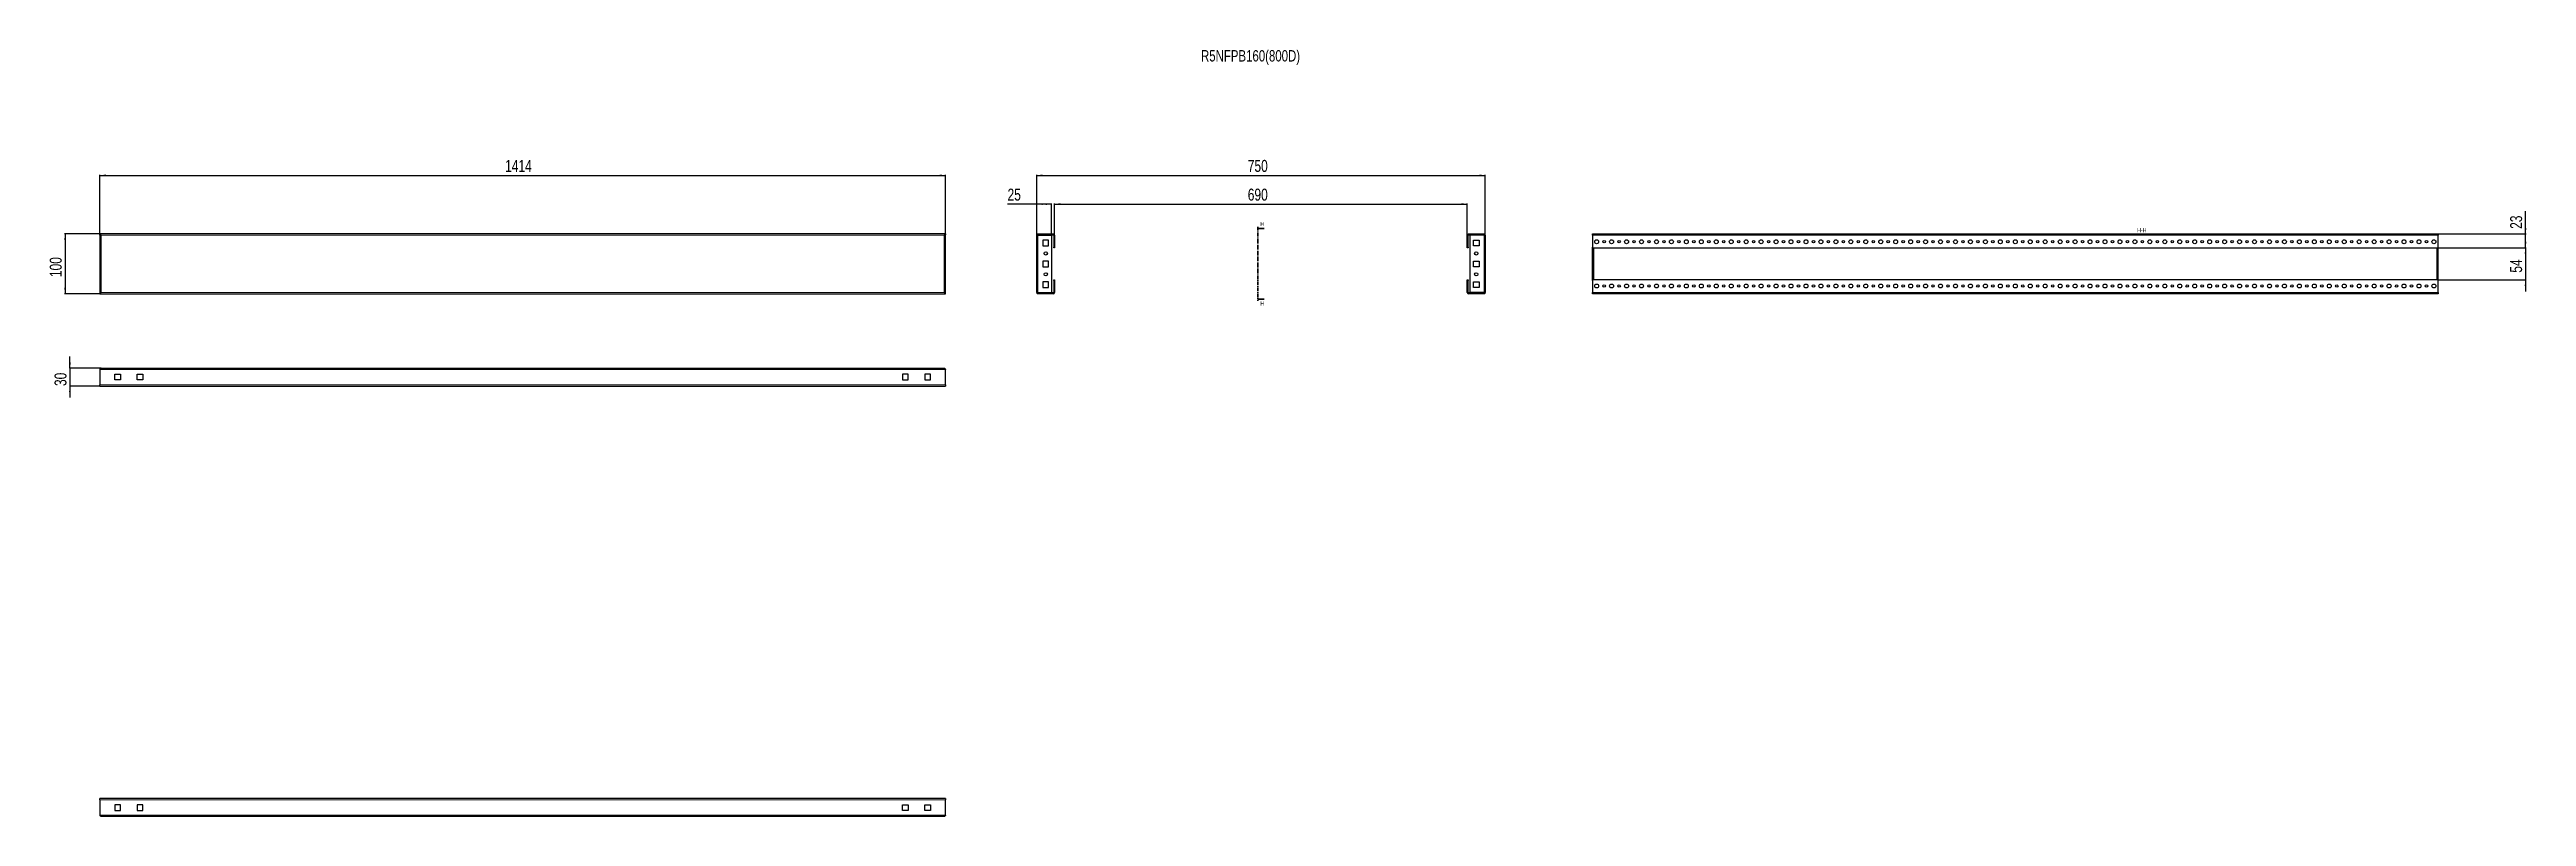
# Model space of a CAD drawing. Header units: millimetres. Extents: x -614 to 3528, y -642 to 641.
import ezdxf

# ---------------------------------------------------------------- set-up
doc = ezdxf.new("R2010")
doc.units = ezdxf.units.MM
doc.linetypes.add('CENTER', pattern=[10.16, 6.35, -1.27, 1.27, -1.27])
doc.layers.add('FORMAT', color=7, linetype='Continuous')
doc.styles.add('SLDTEXTSTYLE0', font='TXT', dxfattribs={"width": 0.75})
doc.dimstyles.new('SLDDIMSTYLE0', dxfattribs={"dimtxt": 20, "dimasz": 10, "dimexe": 0, "dimexo": 0.0625, "dimgap": 5, "dimtad": 2, "dimdec": 1, "dimrnd": 1e-09, "dimzin": 12, "dimdsep": 46, "dimtxsty": 'SLDTEXTSTYLE0', "dimsah": 1, "dimcen": 0.09, "dimadec": 0, "dimazin": 3, "dimtfac": 1, "dimtofl": 0, "dimtmove": 0, "dimatfit": 3, "dimfxl": 0, "dimfrac": 2, "dimtolj": 1, "dimtzin": 12, "dimarcsym": 0})
doc.dimstyles.new('SLDDIMSTYLE1', dxfattribs={"dimtxt": 20, "dimasz": 10, "dimexe": 0, "dimexo": 0.0625, "dimgap": 5, "dimtad": 2, "dimdec": 1, "dimrnd": 1e-09, "dimzin": 12, "dimdsep": 46, "dimtxsty": 'SLDTEXTSTYLE0', "dimsah": 1, "dimcen": 0.09, "dimadec": 0, "dimazin": 3, "dimtfac": 1, "dimtmove": 0, "dimatfit": 0, "dimfxl": 0, "dimfrac": 2, "dimtolj": 1, "dimtzin": 12, "dimarcsym": 0})

# ---------------------------------------------------------------- blocks, each defined once
blk = doc.blocks.new('_D')
at = {"layer": 'FORMAT'}
for p, q in [((-529.8, 330.6), (-529.8, 431.6)), ((-529.8, 430.6), (884.2, 430.6)), ((884.2, 330.6), (884.2, 431.6))]:
    blk.add_line(p, q, dxfattribs=at)
for points in [[(-529.8, 430.6), (-519.8, 429), (-519.8, 432.1)], [(884.2, 430.6), (874.2, 432.1), (874.2, 429)]]:
    blk.add_solid(points, dxfattribs=at)
at = {"layer": 'FORMAT', "insert": (147.7, 456.4), "char_height": 20, "attachment_point": 1, "style": 'SLDTEXTSTYLE0'}
blk.add_mtext('1414', dxfattribs=at)
blk = doc.blocks.new('_D_1')
at = {"layer": 'FORMAT'}
for p, q in [((-529.8, 332.6), (-588.9, 332.6)), ((-587.9, 332.6), (-587.9, 232.6)), ((-529.8, 232.6), (-588.9, 232.6))]:
    blk.add_line(p, q, dxfattribs=at)
for points in [[(-587.9, 332.6), (-589.5, 322.6), (-586.4, 322.6)], [(-587.9, 232.6), (-586.4, 242.6), (-589.5, 242.6)]]:
    blk.add_solid(points, dxfattribs=at)
at = {"layer": 'FORMAT', "insert": (-613.7, 260.4), "char_height": 20, "attachment_point": 1, "rotation": 90, "style": 'SLDTEXTSTYLE0'}
blk.add_mtext('100', dxfattribs=at)
blk = doc.blocks.new('_D_2')
at = {"layer": 'FORMAT'}
for p, q in [((1036.6, 330.5), (1036.6, 431.6)), ((1036.6, 430.6), (1786.6, 430.6)), ((1786.6, 330.5), (1786.6, 431.6))]:
    blk.add_line(p, q, dxfattribs=at)
for points in [[(1036.6, 430.6), (1046.6, 429), (1046.6, 432.1)], [(1786.6, 430.6), (1776.6, 432.1), (1776.6, 429)]]:
    blk.add_solid(points, dxfattribs=at)
at = {"layer": 'FORMAT', "insert": (1389.5, 456.4), "char_height": 20, "attachment_point": 1, "style": 'SLDTEXTSTYLE0'}
blk.add_mtext('750', dxfattribs=at)
blk = doc.blocks.new('_D_3')
at = {"layer": 'FORMAT'}
for p, q in [((1066.6, 330.5), (1066.6, 383.6)), ((1066.6, 382.6), (1756.6, 382.6)), ((1756.6, 330.5), (1756.6, 383.6))]:
    blk.add_line(p, q, dxfattribs=at)
for points in [[(1066.6, 382.6), (1076.6, 381), (1076.6, 384.1)], [(1756.6, 382.6), (1746.6, 384.1), (1746.6, 381)]]:
    blk.add_solid(points, dxfattribs=at)
at = {"layer": 'FORMAT', "insert": (1389.5, 408.4), "char_height": 20, "attachment_point": 1, "style": 'SLDTEXTSTYLE0'}
blk.add_mtext('690', dxfattribs=at)
blk = doc.blocks.new('_D_4')
at = {"layer": 'FORMAT'}
for p, q in [((1036.6, 382.6), (987.8, 382.6)), ((1036.6, 330.5), (1036.6, 383.6)), ((1061.6, 382.6), (1036.6, 382.6)), ((1061.6, 330.6), (1061.6, 383.6))]:
    blk.add_line(p, q, dxfattribs=at)
for points in [[(1036.6, 382.6), (1046.6, 381), (1046.6, 384.1)], [(1061.6, 382.6), (1051.6, 384.1), (1051.6, 381)]]:
    blk.add_solid(points, dxfattribs=at)
at = {"layer": 'FORMAT', "insert": (987.8, 408.4), "char_height": 20, "attachment_point": 1, "style": 'SLDTEXTSTYLE0'}
blk.add_mtext('25', dxfattribs=at)
blk = doc.blocks.new('_D_5')
at = {"layer": 'FORMAT'}
for p, q in [((-579.9, 108), (-579.9, 127.3)), ((-527.7, 108), (-580.9, 108)), ((-579.9, 108), (-579.9, 78)), ((-529.8, 78), (-580.9, 78)), ((-579.9, 78), (-579.9, 58.8))]:
    blk.add_line(p, q, dxfattribs=at)
for points in [[(-579.9, 108), (-578.4, 118), (-581.5, 118)], [(-579.9, 78), (-581.5, 68), (-578.4, 68)]]:
    blk.add_solid(points, dxfattribs=at)
at = {"layer": 'FORMAT', "insert": (-605.7, 78.2), "char_height": 20, "attachment_point": 1, "rotation": 90, "style": 'SLDTEXTSTYLE0'}
blk.add_mtext('30', dxfattribs=at)
blk = doc.blocks.new('_D_6')
at = {"layer": 'FORMAT'}
for p, q in [((3378.9, 309.6), (3527, 309.6)), ((3526, 309.6), (3526, 328.8)), ((3526, 309.6), (3526, 255.6)), ((3378.9, 255.6), (3527, 255.6)), ((3526, 255.6), (3526, 236.3))]:
    blk.add_line(p, q, dxfattribs=at)
for points in [[(3526, 309.6), (3527.6, 319.6), (3524.5, 319.6)], [(3526, 255.6), (3524.5, 245.6), (3527.6, 245.6)]]:
    blk.add_solid(points, dxfattribs=at)
at = {"layer": 'FORMAT', "insert": (3500.3, 267.8), "char_height": 20, "attachment_point": 1, "rotation": 90, "style": 'SLDTEXTSTYLE0'}
blk.add_mtext('54', dxfattribs=at)
blk = doc.blocks.new('_D_7')
at = {"layer": 'FORMAT'}
for p, q in [((3379.9, 332.6), (3527, 332.6)), ((3526, 332.6), (3526, 370.7)), ((3526, 309.6), (3526, 332.6)), ((3378.9, 309.6), (3527, 309.6)), ((3526, 309.6), (3526, 290.3))]:
    blk.add_line(p, q, dxfattribs=at)
for points in [[(3526, 332.6), (3527.6, 342.6), (3524.5, 342.6)], [(3526, 309.6), (3524.5, 299.6), (3527.6, 299.6)]]:
    blk.add_solid(points, dxfattribs=at)
at = {"layer": 'FORMAT', "insert": (3500.3, 341.1), "char_height": 20, "attachment_point": 1, "rotation": 90, "style": 'SLDTEXTSTYLE0'}
blk.add_mtext('23', dxfattribs=at)

msp = doc.modelspace()

# ---------------------------------------------------------------- linework, layer by layer
at = {"color": 7, "linetype": 'Continuous', "lineweight": 25}
for p, q in [((-529.78, 331.07), (-529.78, 332.57)), ((884.22, 332.57), (-529.78, 332.57)), ((884.22, 332.57), (884.22, 331.07)), ((1038.72, 332.57), (1038.72, 331.07)), ((1038.72, 332.57), (1064.52, 332.57)), ((1758.72, 332.57), (1784.52, 332.57)), ((1784.52, 331.07), (1784.52, 332.57)), ((1965.87, 332.57), (3379.87, 332.57)), ((1965.87, 330.47), (1965.87, 332.57)), ((3379.87, 332.57), (3379.87, 330.47)), ((-529.78, 331.07), (-529.78, 330.57)), ((-529.78, 330.57), (-529.78, 234.57)), ((-529.78, 330.57), (-528.28, 330.57)), ((884.22, 330.57), (882.72, 330.57)), ((884.22, 330.57), (884.22, 331.07)), ((884.22, 234.57), (884.22, 330.57)), ((1036.62, 234.67), (1036.62, 330.47)), ((1038.72, 331.07), (1064.52, 331.07)), ((1038.72, 330.57), (1061.62, 330.57)), ((1046.87, 322.32), (1046.87, 312.82)), ((1056.37, 322.32), (1046.87, 322.32)), ((1046.87, 312.82), (1056.37, 312.82)), ((1056.37, 312.82), (1056.37, 322.32)), ((1061.62, 234.57), (1061.62, 330.57)), ((1065.12, 330.47), (1065.12, 310.57)), ((1065.12, 310.57), (1066.62, 310.57)), ((1065.12, 309.57), (1065.12, 310.57)), ((1066.62, 309.57), (1065.12, 309.57)), ((1066.62, 330.47), (1066.62, 310.57)), ((1066.62, 310.57), (1066.62, 309.57)), ((1756.62, 310.57), (1756.62, 330.47)), ((1756.62, 310.57), (1758.12, 310.57)), ((1756.62, 309.57), (1756.62, 310.57)), ((1758.12, 309.57), (1756.62, 309.57)), ((1758.12, 310.57), (1758.12, 330.47)), ((1758.12, 310.57), (1758.12, 309.57)), ((1758.72, 331.07), (1784.52, 331.07)), ((1761.62, 234.57), (1761.62, 330.57)), ((1784.52, 330.57), (1761.62, 330.57)), ((1766.87, 322.32), (1776.37, 322.32)), ((1766.87, 312.82), (1766.87, 322.32)), ((1776.37, 312.82), (1766.87, 312.82)), ((1776.37, 322.32), (1776.37, 312.82)), ((1786.62, 330.47), (1786.62, 234.67)), ((1965.87, 330.47), (1965.87, 310.57)), ((1965.87, 310.57), (1966.87, 309.57)), ((1965.87, 254.57), (1965.87, 310.57)), ((1966.87, 309.57), (3378.87, 309.57)), ((1967.37, 255.57), (1967.37, 309.57)), ((3378.37, 255.57), (3378.37, 309.57)), ((3378.87, 309.57), (3379.87, 310.57)), ((3379.87, 310.57), (3379.87, 330.47)), ((3379.87, 254.57), (3379.87, 310.57)), ((1046.87, 287.32), (1046.87, 277.82)), ((1056.37, 287.32), (1046.87, 287.32)), ((1046.87, 277.82), (1056.37, 277.82)), ((1056.37, 252.32), (1046.87, 252.32)), ((1046.87, 252.32), (1046.87, 242.82)), ((1056.37, 277.82), (1056.37, 287.32)), ((1056.37, 242.82), (1056.37, 252.32)), ((1065.12, 254.57), (1065.12, 255.57)), ((1065.12, 255.57), (1066.62, 255.57)), ((1065.12, 254.57), (1065.12, 234.67)), ((1066.62, 254.57), (1065.12, 254.57)), ((1066.62, 255.57), (1066.62, 254.57)), ((1066.62, 254.57), (1066.62, 234.67)), ((1756.62, 255.57), (1758.12, 255.57)), ((1756.62, 254.57), (1756.62, 255.57)), ((1758.12, 254.57), (1756.62, 254.57)), ((1756.62, 234.67), (1756.62, 254.57)), ((1758.12, 255.57), (1758.12, 254.57)), ((1758.12, 234.67), (1758.12, 254.57)), ((1766.87, 287.32), (1776.37, 287.32)), ((1766.87, 277.82), (1766.87, 287.32)), ((1776.37, 277.82), (1766.87, 277.82)), ((1766.87, 252.32), (1776.37, 252.32)), ((1766.87, 242.82), (1766.87, 252.32)), ((1776.37, 287.32), (1776.37, 277.82)), ((1776.37, 252.32), (1776.37, 242.82)), ((1966.87, 255.57), (1965.87, 254.57)), ((1965.87, 254.57), (1965.87, 234.67)), ((3378.87, 255.57), (1966.87, 255.57)), ((3379.87, 254.57), (3378.87, 255.57)), ((3379.87, 234.67), (3379.87, 254.57)), ((-528.28, 234.57), (-529.78, 234.57)), ((-529.78, 234.57), (-529.78, 234.07)), ((-529.78, 234.07), (-529.78, 232.57)), ((-529.78, 232.57), (884.22, 232.57)), ((882.72, 234.57), (884.22, 234.57)), ((884.22, 234.07), (884.22, 234.57)), ((884.22, 232.57), (884.22, 234.07)), ((1038.72, 234.57), (1061.62, 234.57)), ((1038.72, 232.57), (1038.72, 234.07)), ((1064.52, 234.07), (1038.72, 234.07)), ((1064.52, 232.57), (1038.72, 232.57)), ((1046.87, 242.82), (1056.37, 242.82)), ((1784.52, 234.07), (1758.72, 234.07)), ((1784.52, 232.57), (1758.72, 232.57)), ((1784.52, 234.57), (1761.62, 234.57)), ((1776.37, 242.82), (1766.87, 242.82)), ((1784.52, 234.07), (1784.52, 232.57)), ((1965.87, 232.57), (1965.87, 234.67)), ((3379.87, 232.57), (1965.87, 232.57)), ((3379.87, 234.67), (3379.87, 232.57)), ((-529.78, 105.92), (-529.78, 80.12)), ((-527.68, 108.02), (882.12, 108.02)), ((-504.78, 97.77), (-495.28, 97.77)), ((-504.78, 88.27), (-504.78, 97.77)), ((-495.28, 88.27), (-504.78, 88.27)), ((-495.28, 97.77), (-495.28, 88.27)), ((-467.28, 97.77), (-457.78, 97.77)), ((-467.28, 88.27), (-467.28, 97.77)), ((-457.78, 88.27), (-467.28, 88.27)), ((-457.78, 97.77), (-457.78, 88.27)), ((821.72, 97.77), (812.22, 97.77)), ((812.22, 97.77), (812.22, 88.27)), ((812.22, 88.27), (821.72, 88.27)), ((821.72, 88.27), (821.72, 97.77)), ((849.72, 97.77), (849.72, 88.27)), ((859.22, 97.77), (849.72, 97.77)), ((849.72, 88.27), (859.22, 88.27)), ((859.22, 88.27), (859.22, 97.77)), ((884.22, 80.12), (884.22, 105.92)), ((-529.78, 78.02), (-529.78, 80.12)), ((-529.78, 78.02), (884.22, 78.02)), ((884.22, 80.12), (884.22, 78.02)), ((884.22, -611.98), (-529.78, -611.98)), ((-529.78, -614.08), (-529.78, -611.98)), ((-529.78, -614.08), (-529.78, -639.88)), ((884.22, -611.98), (884.22, -614.08)), ((884.22, -639.88), (884.22, -614.08)), ((882.12, -641.98), (-527.68, -641.98)), ((-495.28, -622.23), (-504.78, -622.23)), ((-504.78, -622.23), (-504.78, -631.73)), ((-504.78, -631.73), (-495.28, -631.73)), ((-495.28, -631.73), (-495.28, -622.23)), ((-457.78, -622.23), (-467.28, -622.23)), ((-467.28, -622.23), (-467.28, -631.73)), ((-467.28, -631.73), (-457.78, -631.73)), ((-457.78, -631.73), (-457.78, -622.23)), ((812.22, -631.73), (812.22, -622.23)), ((812.22, -622.23), (821.72, -622.23)), ((821.72, -631.73), (812.22, -631.73)), ((821.72, -622.23), (821.72, -631.73)), ((849.72, -622.23), (859.22, -622.23)), ((849.72, -631.73), (849.72, -622.23)), ((859.22, -631.73), (849.72, -631.73)), ((859.22, -622.23), (859.22, -631.73))]:
    msp.add_line(p, q, dxfattribs=at)
at = {"color": 8, "linetype": 'Continuous', "lineweight": 18}
for p, q in [((1064.52, 331.07), (1064.52, 332.57)), ((1758.72, 331.07), (1758.72, 332.57)), ((882.12, 330.47), (-527.68, 330.47)), ((-527.68, 330.47), (-527.68, 234.67)), ((882.12, 234.67), (882.12, 330.47)), ((1038.72, 234.57), (1038.72, 330.57)), ((1065.12, 330.47), (1066.62, 330.47)), ((1758.12, 330.47), (1756.62, 330.47)), ((1784.52, 330.57), (1784.52, 234.57)), ((1965.87, 330.47), (3379.87, 330.47)), ((1967.97, 255.57), (1967.97, 309.57)), ((3377.77, 309.57), (3377.77, 255.57)), ((-527.68, 234.67), (882.12, 234.67)), ((1064.52, 234.07), (1064.52, 232.57)), ((1065.12, 234.67), (1066.62, 234.67)), ((1758.12, 234.67), (1756.62, 234.67)), ((1758.72, 234.07), (1758.72, 232.57)), ((3379.87, 234.67), (1965.87, 234.67)), ((-529.78, 105.92), (884.22, 105.92)), ((-529.78, 80.12), (884.22, 80.12)), ((884.22, -614.08), (-529.78, -614.08)), ((884.22, -639.88), (-529.78, -639.88))]:
    msp.add_line(p, q, dxfattribs=at)
at = {"color": 7, "linetype": 'CENTER', "lineweight": 35}
msp.add_line((1406.25, 344.57), (1406.25, 220.56), dxfattribs=at)
at = {"color": 7, "linetype": 'Continuous', "lineweight": 35}
for p, q in [((1416.89, 341.57), (1406.25, 341.57)), ((1416.89, 223.56), (1406.25, 223.56))]:
    msp.add_line(p, q, dxfattribs=at)
at = {"color": 7, "linetype": 'Continuous', "lineweight": 25}
for centre, radius in [((1051.62, 300.07), 2.75), ((1771.62, 300.07), 2.75), ((1972.87, 319.57), 3.25), ((1985.37, 319.57), 2.1), ((1997.87, 319.57), 3.25), ((2010.37, 319.57), 2.1), ((2022.87, 319.57), 3.25), ((2035.37, 319.57), 2.1), ((2047.87, 319.57), 3.25), ((2060.37, 319.57), 2.1), ((2072.87, 319.57), 3.25), ((2085.37, 319.57), 2.1), ((2097.87, 319.57), 3.25), ((2110.37, 319.57), 2.1), ((2122.87, 319.57), 3.25), ((2135.37, 319.57), 2.1), ((2147.87, 319.57), 3.25), ((2160.37, 319.57), 2.1), ((2172.87, 319.57), 3.25), ((2185.37, 319.57), 2.1), ((2197.87, 319.57), 3.25), ((2210.37, 319.57), 2.1), ((2222.87, 319.57), 3.25), ((2235.37, 319.57), 2.1), ((2247.87, 319.57), 3.25), ((2260.37, 319.57), 2.1), ((2272.87, 319.57), 3.25), ((2285.37, 319.57), 2.1), ((2297.87, 319.57), 3.25), ((2310.37, 319.57), 2.1), ((2322.87, 319.57), 3.25), ((2335.37, 319.57), 2.1), ((2347.87, 319.57), 3.25), ((2360.37, 319.57), 2.1), ((2372.87, 319.57), 3.25), ((2385.37, 319.57), 2.1), ((2397.87, 319.57), 3.25), ((2410.37, 319.57), 2.1), ((2422.87, 319.57), 3.25), ((2435.37, 319.57), 2.1), ((2447.87, 319.57), 3.25), ((2460.37, 319.57), 2.1), ((2472.87, 319.57), 3.25), ((2485.37, 319.57), 2.1), ((2497.87, 319.57), 3.25), ((2510.37, 319.57), 2.1), ((2522.87, 319.57), 3.25), ((2535.37, 319.57), 2.1), ((2547.87, 319.57), 3.25), ((2560.37, 319.57), 2.1), ((2572.87, 319.57), 3.25), ((2585.37, 319.57), 2.1), ((2597.87, 319.57), 3.25), ((2610.37, 319.57), 2.1), ((2622.87, 319.57), 3.25), ((2635.37, 319.57), 2.1), ((2647.87, 319.57), 3.25), ((2660.37, 319.57), 2.1), ((2672.87, 319.57), 3.25), ((2685.37, 319.57), 2.1), ((2697.87, 319.57), 3.25), ((2710.37, 319.57), 2.1), ((2722.87, 319.57), 3.25), ((2735.37, 319.57), 2.1), ((2747.87, 319.57), 3.25), ((2760.37, 319.57), 2.1), ((2772.87, 319.57), 3.25), ((2785.37, 319.57), 2.1), ((2797.87, 319.57), 3.25), ((2810.37, 319.57), 2.1), ((2822.87, 319.57), 3.25), ((2835.37, 319.57), 2.1), ((2847.87, 319.57), 3.25), ((2860.37, 319.57), 2.1), ((2872.87, 319.57), 3.25), ((2885.37, 319.57), 2.1), ((2897.87, 319.57), 3.25), ((2910.37, 319.57), 2.1), ((2922.87, 319.57), 3.25), ((2935.37, 319.57), 2.1), ((2947.87, 319.57), 3.25), ((2960.37, 319.57), 2.1), ((2972.87, 319.57), 3.25), ((2985.37, 319.57), 2.1), ((2997.87, 319.57), 3.25), ((3010.37, 319.57), 2.1), ((3022.87, 319.57), 3.25), ((3035.37, 319.57), 2.1), ((3047.87, 319.57), 3.25), ((3060.37, 319.57), 2.1), ((3072.87, 319.57), 3.25), ((3085.37, 319.57), 2.1), ((3097.87, 319.57), 3.25), ((3110.37, 319.57), 2.1), ((3122.87, 319.57), 3.25), ((3135.37, 319.57), 2.1), ((3147.87, 319.57), 3.25), ((3160.37, 319.57), 2.1), ((3172.87, 319.57), 3.25), ((3185.37, 319.57), 2.1), ((3197.87, 319.57), 3.25), ((3210.37, 319.57), 2.1), ((3222.87, 319.57), 3.25), ((3235.37, 319.57), 2.1), ((3247.87, 319.57), 3.25), ((3260.37, 319.57), 2.1), ((3272.87, 319.57), 3.25), ((3285.37, 319.57), 2.1), ((3297.87, 319.57), 3.25), ((3310.37, 319.57), 2.1), ((3322.87, 319.57), 3.25), ((3335.37, 319.57), 2.1), ((3347.87, 319.57), 3.25), ((3360.37, 319.57), 2.1), ((3372.87, 319.57), 3.25), ((1051.62, 265.07), 2.75), ((1771.62, 265.07), 2.75), ((1972.87, 245.57), 3.25), ((1997.87, 245.57), 3.25), ((2022.87, 245.57), 3.25), ((2047.87, 245.57), 3.25), ((2072.87, 245.57), 3.25), ((2097.87, 245.57), 3.25), ((2122.87, 245.57), 3.25), ((2147.87, 245.57), 3.25), ((2172.87, 245.57), 3.25), ((2197.87, 245.57), 3.25), ((2222.87, 245.57), 3.25), ((2247.87, 245.57), 3.25), ((2272.87, 245.57), 3.25), ((2297.87, 245.57), 3.25), ((2322.87, 245.57), 3.25), ((2347.87, 245.57), 3.25), ((2372.87, 245.57), 3.25), ((2397.87, 245.57), 3.25), ((2422.87, 245.57), 3.25), ((2447.87, 245.57), 3.25), ((2472.87, 245.57), 3.25), ((2497.87, 245.57), 3.25), ((2522.87, 245.57), 3.25), ((2547.87, 245.57), 3.25), ((2572.87, 245.57), 3.25), ((2597.87, 245.57), 3.25), ((2622.87, 245.57), 3.25), ((2647.87, 245.57), 3.25), ((2672.87, 245.57), 3.25), ((2697.87, 245.57), 3.25), ((2722.87, 245.57), 3.25), ((2747.87, 245.57), 3.25), ((2772.87, 245.57), 3.25), ((2797.87, 245.57), 3.25), ((2822.87, 245.57), 3.25), ((2847.87, 245.57), 3.25), ((2872.87, 245.57), 3.25), ((2897.87, 245.57), 3.25), ((2922.87, 245.57), 3.25), ((2947.87, 245.57), 3.25), ((2972.87, 245.57), 3.25), ((2997.87, 245.57), 3.25), ((3022.87, 245.57), 3.25), ((3047.87, 245.57), 3.25), ((3072.87, 245.57), 3.25), ((3097.87, 245.57), 3.25), ((3122.87, 245.57), 3.25), ((3147.87, 245.57), 3.25), ((3172.87, 245.57), 3.25), ((3197.87, 245.57), 3.25), ((3222.87, 245.57), 3.25), ((3247.87, 245.57), 3.25), ((3272.87, 245.57), 3.25), ((3297.87, 245.57), 3.25), ((3322.87, 245.57), 3.25), ((3347.87, 245.57), 3.25), ((3372.87, 245.57), 3.25), ((1985.37, 245.57), 2.1), ((2010.37, 245.57), 2.1), ((2035.37, 245.57), 2.1), ((2060.37, 245.57), 2.1), ((2085.37, 245.57), 2.1), ((2110.37, 245.57), 2.1), ((2135.37, 245.57), 2.1), ((2160.37, 245.57), 2.1), ((2185.37, 245.57), 2.1), ((2210.37, 245.57), 2.1), ((2235.37, 245.57), 2.1), ((2260.37, 245.57), 2.1), ((2285.37, 245.57), 2.1), ((2310.37, 245.57), 2.1), ((2335.37, 245.57), 2.1), ((2360.37, 245.57), 2.1), ((2385.37, 245.57), 2.1), ((2410.37, 245.57), 2.1), ((2435.37, 245.57), 2.1), ((2460.37, 245.57), 2.1), ((2485.37, 245.57), 2.1), ((2510.37, 245.57), 2.1), ((2535.37, 245.57), 2.1), ((2560.37, 245.57), 2.1), ((2585.37, 245.57), 2.1), ((2610.37, 245.57), 2.1), ((2635.37, 245.57), 2.1), ((2660.37, 245.57), 2.1), ((2685.37, 245.57), 2.1), ((2710.37, 245.57), 2.1), ((2735.37, 245.57), 2.1), ((2760.37, 245.57), 2.1), ((2785.37, 245.57), 2.1), ((2810.37, 245.57), 2.1), ((2835.37, 245.57), 2.1), ((2860.37, 245.57), 2.1), ((2885.37, 245.57), 2.1), ((2910.37, 245.57), 2.1), ((2935.37, 245.57), 2.1), ((2960.37, 245.57), 2.1), ((2985.37, 245.57), 2.1), ((3010.37, 245.57), 2.1), ((3035.37, 245.57), 2.1), ((3060.37, 245.57), 2.1), ((3085.37, 245.57), 2.1), ((3110.37, 245.57), 2.1), ((3135.37, 245.57), 2.1), ((3160.37, 245.57), 2.1), ((3185.37, 245.57), 2.1), ((3210.37, 245.57), 2.1), ((3235.37, 245.57), 2.1), ((3260.37, 245.57), 2.1), ((3285.37, 245.57), 2.1), ((3310.37, 245.57), 2.1), ((3335.37, 245.57), 2.1), ((3360.37, 245.57), 2.1)]:
    msp.add_circle(centre, radius, dxfattribs=at)
for centre, radius, start, end in [((1064.52, 330.47), 2.1, 0, 90), ((1758.72, 330.47), 2.1, 90, 180), ((1064.52, 330.47), 0.6, 0, 90), ((1758.72, 330.47), 0.6, 90, 180), ((1064.52, 234.67), 0.6, 270, 0), ((1064.52, 234.67), 2.1, 270, 0), ((1758.72, 234.67), 2.1, 180, 270), ((1758.72, 234.67), 0.6, 180, 270)]:
    msp.add_arc(centre, radius, start, end, dxfattribs=at)
for points, knots in [([(-527.68, 330.47), (-527.86, 330.75), (-528.22, 331.31), (-528.75, 332.01), (-529.27, 332.48), (-529.62, 332.54), (-529.78, 332.57)], [0, 0, 0, 0, 0.2547527, 0.5096447, 0.7645377, 1, 1, 1, 1]), ([(1786.62, 330.47), (1786.59, 330.75), (1786.52, 331.31), (1786.02, 332.01), (1785.32, 332.48), (1784.78, 332.54), (1784.52, 332.57)], [0, 0, 0, 0, 0.2547527, 0.5096447, 0.7645377, 1, 1, 1, 1]), ([(-527.68, 330.47), (-527.86, 330.55), (-528.23, 330.71), (-528.92, 330.98), (-529.44, 331.03), (-529.78, 331.07)], [0, 0, 0, 0, 0.25987754, 0.51973907, 1, 1, 1, 1]), ([(1785.12, 330.47), (1785.11, 330.55), (1785.09, 330.71), (1784.9, 330.98), (1784.67, 331.03), (1784.52, 331.07)], [0, 0, 0, 0, 0.25987754, 0.51973907, 1, 1, 1, 1]), ([(882.12, 108.02), (882.3, 107.99), (882.65, 107.92), (883.19, 107.42), (883.71, 106.72), (884.06, 106.18), (884.22, 105.92)], [0, 0, 0, 0, 0.2547527, 0.5096447, 0.7645377, 1, 1, 1, 1]), ([(-527.68, -641.98), (-527.86, -641.95), (-528.22, -641.88), (-528.75, -641.38), (-529.27, -640.68), (-529.62, -640.14), (-529.78, -639.88)], [0, 0, 0, 0, 0.2547527, 0.5096447, 0.7645377, 1, 1, 1, 1])]:
    msp.add_open_spline(points, degree=3, knots=knots, dxfattribs=at)
for points in [[(884.22, 332.57), (884.04, 332.53), (883.69, 332.47), (883.17, 331.99), (882.64, 331.29), (882.29, 330.74), (882.12, 330.47)], [(1038.72, 332.57), (1038.45, 332.53), (1037.9, 332.47), (1037.2, 331.99), (1036.72, 331.29), (1036.65, 330.74), (1036.62, 330.47)], [(-529.78, 330.57), (-529.75, 330.56), (-529.69, 330.54), (-529.2, 330.52), (-528.51, 330.49), (-527.96, 330.47), (-527.68, 330.47)], [(884.22, 331.07), (883.87, 331.03), (883.17, 330.95), (882.47, 330.63), (882.12, 330.47)], [(882.12, 330.47), (882.39, 330.47), (882.95, 330.49), (883.64, 330.52), (884.13, 330.54), (884.19, 330.56), (884.22, 330.57)], [(1036.62, 330.47), (1036.65, 330.47), (1036.72, 330.49), (1037.2, 330.52), (1037.9, 330.54), (1038.45, 330.56), (1038.72, 330.57)], [(1038.72, 331.07), (1038.56, 331.03), (1038.24, 330.95), (1038.16, 330.63), (1038.12, 330.47)], [(1784.52, 330.57), (1784.8, 330.56), (1785.35, 330.54), (1786.04, 330.52), (1786.53, 330.49), (1786.59, 330.47), (1786.62, 330.47)], [(-529.78, 234.07), (-529.43, 234.1), (-528.73, 234.18), (-528.03, 234.5), (-527.68, 234.67)], [(-529.78, 232.57), (-529.61, 232.6), (-529.26, 232.66), (-528.73, 233.15), (-528.21, 233.84), (-527.86, 234.39), (-527.68, 234.67)], [(-527.68, 234.67), (-527.96, 234.66), (-528.51, 234.64), (-529.2, 234.62), (-529.69, 234.59), (-529.75, 234.57), (-529.78, 234.57)], [(882.12, 234.67), (882.29, 234.39), (882.64, 233.84), (883.17, 233.15), (883.69, 232.66), (884.04, 232.6), (884.22, 232.57)], [(882.12, 234.67), (882.47, 234.5), (883.17, 234.18), (883.87, 234.1), (884.22, 234.07)], [(884.22, 234.57), (884.19, 234.57), (884.13, 234.59), (883.64, 234.62), (882.95, 234.64), (882.39, 234.66), (882.12, 234.67)], [(1038.72, 234.57), (1038.45, 234.57), (1037.9, 234.59), (1037.2, 234.62), (1036.72, 234.64), (1036.65, 234.66), (1036.62, 234.67)], [(1036.62, 234.67), (1036.65, 234.39), (1036.72, 233.84), (1037.2, 233.15), (1037.9, 232.66), (1038.45, 232.6), (1038.72, 232.57)], [(1038.12, 234.67), (1038.16, 234.5), (1038.24, 234.18), (1038.56, 234.1), (1038.72, 234.07)], [(1784.52, 234.07), (1784.69, 234.1), (1785.01, 234.18), (1785.09, 234.5), (1785.12, 234.67)], [(1784.52, 232.57), (1784.8, 232.6), (1785.35, 232.66), (1786.04, 233.15), (1786.53, 233.84), (1786.59, 234.39), (1786.62, 234.67)], [(1786.62, 234.67), (1786.59, 234.66), (1786.53, 234.64), (1786.04, 234.62), (1785.35, 234.59), (1784.8, 234.57), (1784.52, 234.57)], [(-529.78, 105.92), (-529.61, 106.19), (-529.26, 106.75), (-528.73, 107.44), (-528.21, 107.92), (-527.86, 107.99), (-527.68, 108.02)], [(884.22, -639.88), (884.04, -640.16), (883.69, -640.71), (883.17, -641.4), (882.64, -641.89), (882.29, -641.95), (882.12, -641.98)]]:
    msp.add_open_spline(points, degree=3, dxfattribs=at)
at = {"color": 7, "linetype": 'Continuous', "lineweight": 35}
for points in [[(1406.25, 341.57), (1413.25, 340.45), (1413.25, 342.69)], [(1406.25, 223.56), (1413.25, 222.44), (1413.25, 224.68)]]:
    msp.add_solid(points, dxfattribs=at)

# ---------------------------------------------------------------- texts
at = {"color": 7, "linetype": 'Continuous', "char_height": 7, "attachment_point": 1, "style": 'SLDTEXTSTYLE0'}
for insert in [(1410.5, 352.7), (1410.5, 219.86)]:
    msp.add_mtext('H', dxfattribs=dict(at, insert=insert))
at = {"layer": 'FORMAT', "style": 'SLDTEXTSTYLE0'}
for s, insert, char_height, attachment_point in [('R5NFPB160(800D)', (1311.31, 640.16), 19.05, 1), ('H-H', (2884.41, 342.28), 7, 2)]:
    msp.add_mtext(s, dxfattribs=dict(at, insert=insert, char_height=char_height, attachment_point=attachment_point))

# ---------------------------------------------------------------- dimensions: what is measured, and where the dimension line sits
at = {"layer": 'FORMAT'}
for base, p1, p2, picture, middle in [((884.22, 430.57), (-529.78, 330.57), (884.22, 330.57), '_D', (177.22, 430.57)), ((1786.62, 430.57), (1036.62, 330.47), (1786.62, 330.47), '_D_2', (1411.62, 430.57)), ((1036.62, 382.57), (1061.62, 330.57), (1036.62, 330.47), '_D_4', (1002.62, 382.57)), ((1756.62, 382.57), (1066.62, 330.47), (1756.62, 330.47), '_D_3', (1411.62, 382.57))]:
    dim = msp.add_linear_dim(base=base, p1=p1, p2=p2, dimstyle='SLDDIMSTYLE0', dxfattribs=at)
    dim.commit()
    dim.dimension.update_dxf_attribs({"geometry": picture, "text_midpoint": middle, "dimtype": 160})
for base, p1, p2, dimstyle, picture, middle in [((-587.95, 232.57), (-529.78, 332.57), (-529.78, 232.57), 'SLDDIMSTYLE0', '_D_1', (-587.95, 282.57)), ((3526.04, 332.57), (3378.87, 309.57), (3379.87, 332.57), 'SLDDIMSTYLE1', '_D_7', (3526.04, 355.89)), ((3526.04, 255.57), (3378.87, 309.57), (3378.87, 255.57), 'SLDDIMSTYLE1', '_D_6', (3526.04, 282.57)), ((-579.95, 78.02), (-527.68, 108.02), (-529.78, 78.02), 'SLDDIMSTYLE1', '_D_5', (-579.95, 93.02))]:
    dim = msp.add_linear_dim(base=base, p1=p1, p2=p2, angle=90, dimstyle=dimstyle, dxfattribs=at)
    dim.commit()
    dim.dimension.update_dxf_attribs({"geometry": picture, "text_midpoint": middle, "dimtype": 160})

doc.saveas('drawing.dxf')
